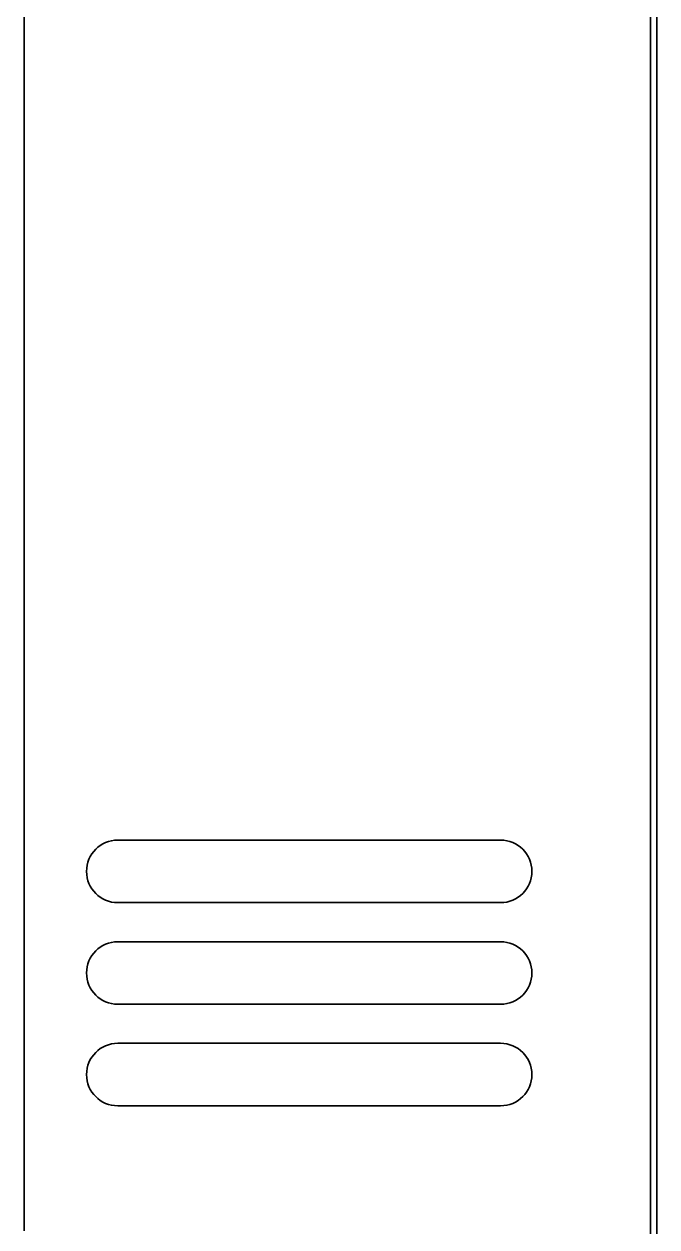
# Model space of a CAD drawing. Extents: x 6569 to 10251, y -294 to 3100.
# Drawn here: x 9320.6 to 9401.6, y 1426.3 to 1580.3 of the extents above; entities that cross this region are included whole.
import ezdxf

# ---------------------------------------------------------------- set-up
doc = ezdxf.new("R2010")
doc.units = 0
doc.header["$LTSCALE"] = 5
doc.layers.add('1', color=7, linetype='CONTINUOUS', true_color=0xffffff)

msp = doc.modelspace()

# ---------------------------------------------------------------- linework, layer by layer
at = {"layer": '1', "color": 7, "linetype": 'Continuous', "lineweight": 35}
for p, q in [((9320.56, 1881.31), (9320.56, 1425.83)), ((9401.56, 1277.43), (9401.56, 1881.33)), ((9400.76, 1879.23), (9400.76, 1426.83)), ((9332.56, 1475.83), (9381.56, 1475.83)), ((9381.56, 1467.83), (9332.56, 1467.83)), ((9332.56, 1462.83), (9381.56, 1462.83)), ((9381.56, 1454.83), (9332.56, 1454.83)), ((9332.56, 1449.83), (9381.56, 1449.83)), ((9381.56, 1441.83), (9332.56, 1441.83)), ((9400.76, 1424.83), (9400.76, 1426.83))]:
    msp.add_line(p, q, dxfattribs=at)
for centre, start, end in [((9332.56, 1471.83), 90, 270), ((9381.56, 1471.83), 270, 90), ((9332.56, 1458.83), 90, 270), ((9381.56, 1458.83), 270, 90), ((9332.56, 1445.83), 90, 270), ((9381.56, 1445.83), 270, 90)]:
    msp.add_arc(centre, 4, start, end, dxfattribs=at)

doc.saveas('drawing.dxf')
